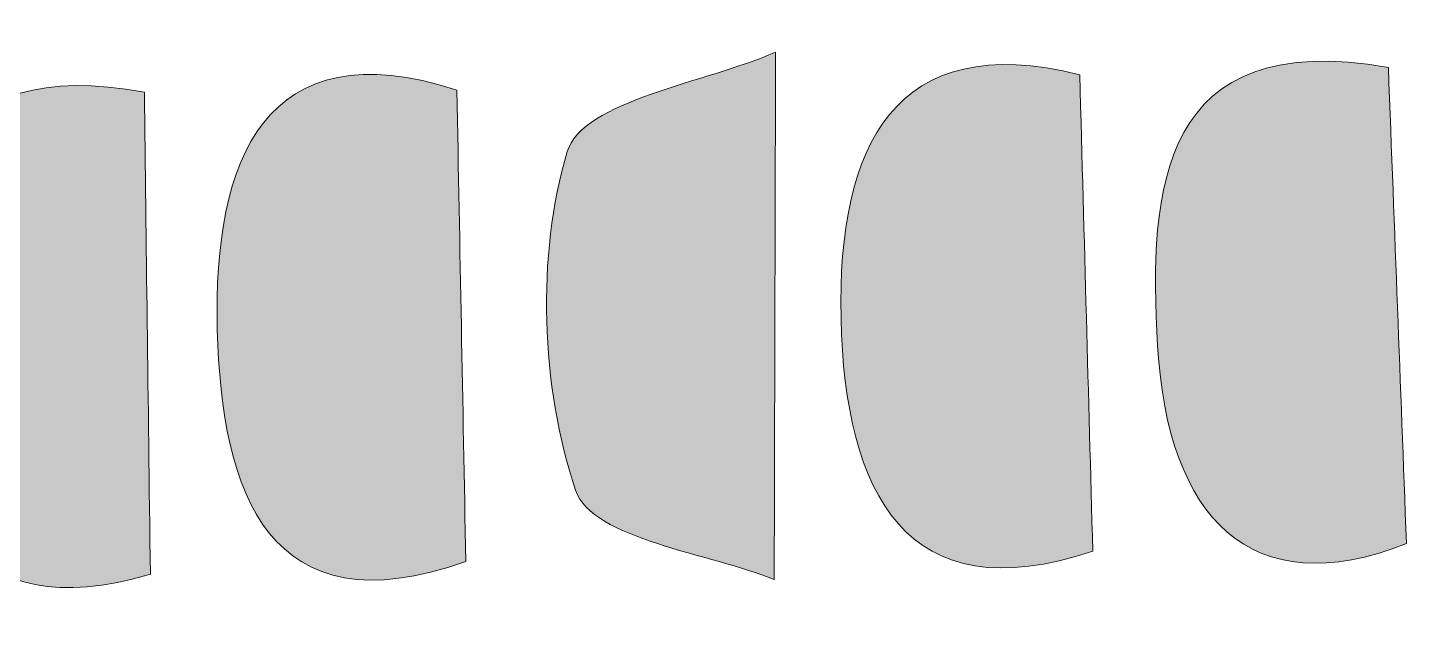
# Model space of a CAD drawing. Header units: inches. Extents: x 37 to 463, y -457 to -43.
# Drawn here: x 297.94 to 343.72, y -443.02 to -422.98 of the extents above; entities that cross this region are included whole.
import ezdxf

# ---------------------------------------------------------------- set-up
doc = ezdxf.new("R2010")
doc.units = ezdxf.units.IN
doc.header["$MEASUREMENT"] = 0
doc.layers.add('Layer 1', color=7, linetype='Continuous')

# ---------------------------------------------------------------- blocks, each defined once
blk = doc.blocks.new('block 3')
at = {"layer": 'Layer 1', "true_color": 0x024d84}
h = blk.add_hatch(color=156, dxfattribs=at)
h.dxf.hatch_style = 2
edge = h.paths.add_edge_path()
edge.add_spline(control_points=[(312.192, -425.05), (312.293, -430.374), (312.388, -435.39), (312.488, -440.699), (305.956, -443.022), (304.371, -438.427), (304.236, -432.998), (304.096, -427.362), (305.819, -422.987), (312.192, -425.05)], knot_values=[0, 0, 0, 0, 1, 1, 1, 2, 2, 2, 3, 3, 3, 3], degree=3, periodic=1)
h = blk.add_hatch(color=156, dxfattribs=at)
h.dxf.hatch_style = 2
edge = h.paths.add_edge_path()
edge.add_spline(control_points=[(332.875, -424.542), (333.028, -430.145), (333.163, -435.123), (333.306, -440.355), (327.114, -442.443), (325.072, -438.437), (324.947, -432.614), (324.824, -426.906), (326.72, -423.002), (332.875, -424.542)], knot_values=[0, 0, 0, 0, 1, 1, 1, 2, 2, 2, 3, 3, 3, 3], degree=3, periodic=1)
h = blk.add_hatch(color=156, dxfattribs=at)
h.dxf.hatch_style = 2
edge = h.paths.add_edge_path()
edge.add_spline(control_points=[(343.121, -424.295), (343.333, -429.882), (343.516, -434.705), (343.721, -440.107), (338.546, -442.154), (335.791, -439.234), (335.459, -433.55), (335.151, -428.289), (335.544, -422.975), (343.121, -424.295)], knot_values=[0, 0, 0, 0, 1, 1, 1, 2, 2, 2, 3, 3, 3, 3], degree=3, periodic=1)
h = blk.add_hatch(color=156, dxfattribs=at)
h.dxf.hatch_style = 2
edge = h.paths.add_edge_path()
edge.add_spline(control_points=[(302.013, -441.117), (295.909, -442.949), (294.041, -438.943), (293.834, -433.512), (293.63, -428.144), (295.066, -423.883), (301.814, -425.117), (301.876, -430.139), (301.939, -435.16), (302.013, -441.117)], knot_values=[0, 0, 0, 0, 1, 1, 1, 2, 2, 2, 3, 3, 3, 3], degree=3, periodic=1)
h = blk.add_hatch(color=156, dxfattribs=at)
h.dxf.hatch_style = 2
edge = h.paths.add_edge_path()
edge.add_spline(control_points=[(322.774, -423.789), (322.758, -430.013), (322.745, -435.022), (322.729, -441.303), (320.655, -440.446), (316.672, -439.962), (316.131, -438.334), (314.979, -434.866), (314.822, -430.569), (315.859, -427.089), (316.361, -425.405), (320.48, -424.8), (322.774, -423.789)], knot_values=[0, 0, 0, 0, 1, 1, 1, 2, 2, 2, 3, 3, 3, 4, 4, 4, 4], degree=3, periodic=1)
at = {"layer": 'Layer 1', "lineweight": 0}
for points, knots in [([(312.192, -425.05), (312.293, -430.374), (312.388, -435.39), (312.488, -440.699), (305.956, -443.022), (304.371, -438.427), (304.236, -432.998), (304.096, -427.362), (305.819, -422.987), (312.192, -425.05)], [0, 0, 0, 0, 1, 1, 1, 2, 2, 2, 3, 3, 3, 3]), ([(332.875, -424.542), (333.028, -430.145), (333.163, -435.123), (333.306, -440.355), (327.114, -442.443), (325.072, -438.437), (324.947, -432.614), (324.824, -426.906), (326.72, -423.002), (332.875, -424.542)], [0, 0, 0, 0, 1, 1, 1, 2, 2, 2, 3, 3, 3, 3]), ([(343.121, -424.295), (343.333, -429.882), (343.516, -434.705), (343.721, -440.107), (338.546, -442.154), (335.791, -439.234), (335.459, -433.55), (335.151, -428.289), (335.544, -422.975), (343.121, -424.295)], [0, 0, 0, 0, 1, 1, 1, 2, 2, 2, 3, 3, 3, 3]), ([(302.013, -441.117), (295.909, -442.949), (294.041, -438.943), (293.834, -433.512), (293.63, -428.144), (295.066, -423.883), (301.814, -425.117), (301.876, -430.139), (301.939, -435.16), (302.013, -441.117)], [0, 0, 0, 0, 1, 1, 1, 2, 2, 2, 3, 3, 3, 3]), ([(322.774, -423.789), (322.758, -430.013), (322.745, -435.022), (322.729, -441.303), (320.655, -440.446), (316.672, -439.962), (316.131, -438.334), (314.979, -434.866), (314.822, -430.569), (315.859, -427.089), (316.361, -425.405), (320.48, -424.8), (322.774, -423.789)], [0, 0, 0, 0, 1, 1, 1, 2, 2, 2, 3, 3, 3, 4, 4, 4, 4])]:
    blk.add_open_spline(points, degree=3, knots=knots, dxfattribs=at)
blk = doc.blocks.new('block 2')
at = {"layer": 'Layer 1'}
blk.add_blockref('block 3', (0, 0), dxfattribs=at)

msp = doc.modelspace()

# ---------------------------------------------------------------- block references
at = {"layer": 'Layer 1'}
msp.add_blockref('block 2', (0, 0), dxfattribs=at)

doc.saveas('drawing.dxf')
